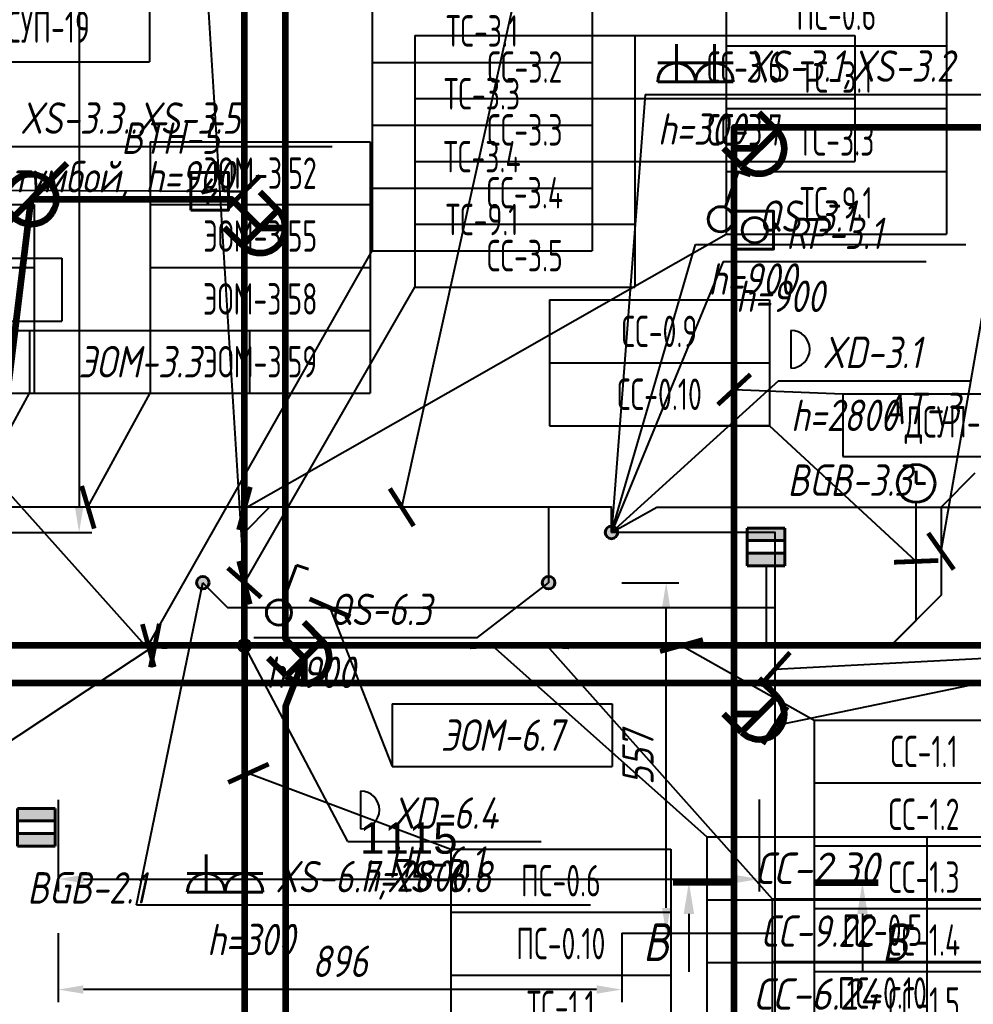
# Model space of a CAD drawing. Header units: millimetres. Extents: x -14566 to 16488, y -7315 to 17206.
# Drawn here: x 6650 to 8167, y 8999 to 10566 of the extents above; entities that cross this region are included whole.
import ezdxf
from ezdxf.enums import TextEntityAlignment as Align

# ---------------------------------------------------------------- set-up
doc = ezdxf.new("R2010")
doc.units = ezdxf.units.MM
for name, color, linetype in [('02 Розетки', 7, 'Continuous'), ('03 Стационарное ЭО', 7, 'Continuous'), ('04 Освещение', 7, 'Continuous'), ('05 Слаботочка', 7, 'Continuous'), ('06 Авт-ка климата', 7, 'Continuous'), ('08 Пож. и техн. сигн.', 7, 'Continuous'), ('09 ДСУП', 7, 'Continuous'), ('10 Привязка', 7, 'Continuous'), ('12 Трассы и коробки 220', 7, 'Continuous'), ('13 Трассы и коробки слаботочки', 7, 'Continuous'), ('14 Лотки', 7, 'Continuous')]:
    doc.layers.add(name, color=color, linetype=linetype)
doc.styles.add('GOST typeA', font='')
doc.styles.get("Standard").update_dxf_attribs({"font": 'arial.ttf'})
doc.styles.add('ГОСТ-ISOCPEUR', font='isocpeui.ttf', dxfattribs={"width": 0.8})
doc.styles.get('GOST typeA').set_extended_font_data('GOST type A')
doc.linetypes.add('220V_LINE', pattern='A,0.2,-0.05,["~220V",Standard,S=0.1,R=0,X=0,Y=-0.05],-0.4,0.1', length=0.75)
doc.dimstyles.new('ISO-25', dxfattribs={"dimtxt": 2.5, "dimasz": 2.5, "dimexe": 1.25, "dimexo": 0.625, "dimtad": 1, "dimtxsty": 'Standard', "dimcen": 2.5, "dimadec": 0, "dimazin": 0, "dimtfac": 1, "dimtmove": 0, "dimatfit": 3, "dimfxl": 1, "dimarcsym": 0})

# ---------------------------------------------------------------- blocks, each defined once
blk = doc.blocks.new('дымовой')
at = {"color": 0, "lineweight": -2}
for p, q in [((-1.301, 2.5), (-2.113, 1.354)), ((-2.113, 1.354), (-0.894, 1.646)), ((-0.894, 1.646), (-1.707, 0.5))]:
    blk.add_line(p, q, dxfattribs=at)
blk.add_lwpolyline([(-3, 0), (-3, 3), (0, 3), (0, 0)], close=True, dxfattribs=at)
blk = doc.blocks.new('часы')
at = {"color": 0, "lineweight": -2}
for q in [(9893.498, 982.52), (9894.248, 981.52)]:
    blk.add_line((9893.498, 981.52), q, dxfattribs=at)
blk.add_circle((9893.498, 981.52), 1.5, dxfattribs=at)
blk = doc.blocks.new('геркон')
at = {"lineweight": -2}
for points in [[(3, 2), (3, 3), (0, 3), (0, 2)], [(3, 0), (3, 1), (0, 1), (0, 0)]]:
    blk.add_hatch(color=0, dxfattribs=at).paths.add_polyline_path(points)
at = {"color": 0, "lineweight": -2}
for p, q in [((0, 0), (0, 3)), ((0, 3), (3, 3)), ((3, 3), (3, 0)), ((0, 2), (3, 2)), ((0, 1), (3, 1)), ((3, 0), (0, 0))]:
    blk.add_line(p, q, dxfattribs=at)
blk = doc.blocks.new('розетка скрытая трехполюсная')
at = {"color": 0, "lineweight": -2}
for p, q in [((0, 0), (0, 3)), ((-1.5, 1.5), (1.5, 1.5)), ((-1.5, 0), (1.5, 0))]:
    blk.add_line(p, q, dxfattribs=at)
blk.add_arc((0, 0), 1.5, 0, 180, dxfattribs=at)
blk = doc.blocks.new('кнопка 1')
at = {"color": 0, "lineweight": -2}
for p, q in [((0.346, 0.938), (1.394, 3.777)), ((1.394, 3.777), (2.342, 3.448))]:
    blk.add_line(p, q, dxfattribs=at)
blk.add_circle((0, 0), 1, dxfattribs=at)
blk = doc.blocks.new('коробка коммутационная')
at = {"color": 0}
blk.add_line((0, 3), (0, 0), dxfattribs=at)
blk.add_arc((0, 1.5), 1.5, 270, 90, dxfattribs=at)
blk = doc.blocks.new('*T121')
at = {"layer": '02 Розетки', "color": 0, "lineweight": -2}
for p, q in [((0, 0), (350, 0)), ((0, 0), (0, -100)), ((350, 0), (350, -100)), ((0, -100), (350, -100))]:
    blk.add_line(p, q, dxfattribs=at)
at = {"layer": '02 Розетки', "color": 0, "insert": (175, -50), "char_height": 50, "width": 330, "attachment_point": 5, "style": 'ГОСТ-ISOCPEUR'}
blk.add_mtext('{ЭОМ-3.3}', dxfattribs=at)
blk = doc.blocks.new('*T189')
at = {"layer": '04 Освещение', "color": 0, "lineweight": -2}
for p, q in [((0, 0), (350, 0)), ((0, 0), (0, -400)), ((350, 0), (350, -400)), ((0, -100), (350, -100)), ((0, -200), (350, -200)), ((0, -300), (350, -300)), ((0, -400), (350, -400))]:
    blk.add_line(p, q, dxfattribs=at)
at = {"layer": '04 Освещение', "color": 0, "char_height": 50, "width": 330, "attachment_point": 5, "style": 'GOST typeA'}
for s, insert in [('{\\W0.8;ЭОМ-3.52}', (175, -50)), ('{\\W0.8;ЭОМ-3.55}', (175, -150)), ('{\\W0.8;ЭОМ-3.58}', (175, -250)), ('{\\W0.8;ЭОМ-3.59}', (175, -350))]:
    blk.add_mtext(s, dxfattribs=dict(at, insert=insert))
blk = doc.blocks.new('*T222')
at = {"layer": '04 Освещение', "color": 0, "lineweight": -2}
for p, q in [((0, 0), (350, 0)), ((0, 0), (0, -300)), ((350, 0), (350, -300)), ((0, -100), (350, -100)), ((0, -200), (350, -200)), ((0, -300), (350, -300))]:
    blk.add_line(p, q, dxfattribs=at)
at = {"layer": '04 Освещение', "color": 0, "char_height": 50, "width": 330, "attachment_point": 5, "style": 'GOST typeA'}
for s, insert in [('{\\W0.8;ЭОМ-3.53}', (175, -50)), ('{\\W0.8;ЭОМ-3.54}', (175, -150)), ('{\\W0.8;ЭОМ-3.55}', (175, -250))]:
    blk.add_mtext(s, dxfattribs=dict(at, insert=insert))
blk = doc.blocks.new('регулятор')
at = {"color": 0, "lineweight": -2}
blk.add_lwpolyline([(-1.5, -1.5), (-1.5, 1.5), (1.5, 1.5), (1.5, -1.5)], close=True, dxfattribs=at)
blk.add_circle((0, 0), 1, dxfattribs=at)
blk = doc.blocks.new('*T339')
at = {"layer": '05 Слаботочка', "color": 0, "lineweight": -2}
for p, q in [((0, 0), (350, 0)), ((0, 0), (0, -100)), ((350, 0), (350, -100)), ((0, -100), (350, -100))]:
    blk.add_line(p, q, dxfattribs=at)
at = {"layer": '05 Слаботочка', "color": 0, "insert": (175, -50), "char_height": 50, "width": 330, "attachment_point": 5, "style": 'GOST typeA'}
blk.add_mtext('{\\W0.8;СС-3.1}', dxfattribs=at)
blk = doc.blocks.new('*T340')
at = {"layer": '05 Слаботочка', "color": 0, "lineweight": -2}
for p, q in [((0, 0), (350, 0)), ((0, 0), (0, -400)), ((350, 0), (350, -400)), ((0, -100), (350, -100)), ((0, -200), (350, -200)), ((0, -300), (350, -300)), ((0, -400), (350, -400))]:
    blk.add_line(p, q, dxfattribs=at)
at = {"layer": '05 Слаботочка', "color": 0, "char_height": 50, "width": 330, "attachment_point": 5, "style": 'GOST typeA'}
for s, insert in [('{\\W0.8;СС-3.2}', (175, -50)), ('{\\W0.8;СС-3.3}', (175, -150)), ('{\\W0.8;СС-3.4}', (175, -250)), ('{\\W0.8;СС-3.5}', (175, -350))]:
    blk.add_mtext(s, dxfattribs=dict(at, insert=insert))
blk = doc.blocks.new('*T348')
at = {"layer": '05 Слаботочка', "color": 0, "lineweight": -2}
for p, q in [((0, 0), (350, 0)), ((0, 0), (0, -200)), ((350, 0), (350, -200)), ((0, -100), (350, -100)), ((0, -200), (350, -200))]:
    blk.add_line(p, q, dxfattribs=at)
at = {"layer": '05 Слаботочка', "color": 0, "char_height": 50, "width": 330, "attachment_point": 5, "style": 'GOST typeA'}
for s, insert in [('{\\W0.8;СС-3.6}', (175, -50)), ('{\\W0.8;СС-3.7}', (175, -150))]:
    blk.add_mtext(s, dxfattribs=dict(at, insert=insert))
blk = doc.blocks.new('*T371')
at = {"layer": '05 Слаботочка', "color": 0, "lineweight": -2}
for p, q in [((0, 0), (350, 0)), ((0, 0), (0, -200)), ((350, 0), (350, -200)), ((0, -100), (350, -100)), ((0, -200), (350, -200))]:
    blk.add_line(p, q, dxfattribs=at)
at = {"layer": '05 Слаботочка', "color": 0, "char_height": 50, "width": 330, "attachment_point": 5, "style": 'GOST typeA'}
for s, insert in [('{\\W0.8;СС-0.9}', (175, -50)), ('{\\W0.8;СС-0.10}', (175, -150))]:
    blk.add_mtext(s, dxfattribs=dict(at, insert=insert))
blk = doc.blocks.new('*T401')
at = {"layer": '08 Пож. и техн. сигн.', "color": 0, "lineweight": -2}
for p, q in [((0, 0), (350, 0)), ((0, 0), (0, -600)), ((350, 0), (350, -600)), ((0, -100), (350, -100)), ((0, -200), (350, -200)), ((0, -300), (350, -300)), ((0, -400), (350, -400)), ((0, -500), (350, -500)), ((0, -600), (350, -600))]:
    blk.add_line(p, q, dxfattribs=at)
at = {"layer": '08 Пож. и техн. сигн.', "color": 0, "char_height": 50, "width": 330, "attachment_point": 5, "style": 'GOST typeA'}
for s, insert in [('{\\W0.8;ПС-0.6}', (175, -50)), ('{\\W0.8;ПС-0.10}', (175, -150)), ('{\\W0.8;ТС-1.1}', (175, -250)), ('{\\W0.8;ТС-1.2}', (175, -350)), ('{\\W0.8;ТС-1.4}', (175, -450)), ('{\\W0.8;ТС-1.6}', (175, -550))]:
    blk.add_mtext(s, dxfattribs=dict(at, insert=insert))
blk = doc.blocks.new('*T427')
at = {"layer": '08 Пож. и техн. сигн.', "color": 0, "lineweight": -2}
for p, q in [((0, 0), (350, 0)), ((0, 0), (0, -300)), ((350, 0), (350, -300)), ((0, -100), (350, -100)), ((0, -200), (350, -200)), ((0, -300), (350, -300))]:
    blk.add_line(p, q, dxfattribs=at)
at = {"layer": '08 Пож. и техн. сигн.', "color": 0, "char_height": 50, "width": 330, "attachment_point": 5, "style": 'GOST typeA'}
for s, insert in [('{\\W0.8;ПС-0.5}', (175, -50)), ('{\\W0.8;ПС-0.10}', (175, -150)), ('{\\W0.8;ТС-3.4}', (175, -250))]:
    blk.add_mtext(s, dxfattribs=dict(at, insert=insert))
blk = doc.blocks.new('*T428')
at = {"layer": '08 Пож. и техн. сигн.', "color": 0, "lineweight": -2}
for p, q in [((0, 0), (350, 0)), ((0, 0), (0, -900)), ((350, 0), (350, -900)), ((0, -100), (350, -100)), ((0, -200), (350, -200)), ((0, -300), (350, -300)), ((0, -400), (350, -400)), ((0, -500), (350, -500)), ((0, -600), (350, -600)), ((0, -700), (350, -700)), ((0, -800), (350, -800)), ((0, -900), (350, -900))]:
    blk.add_line(p, q, dxfattribs=at)
at = {"layer": '08 Пож. и техн. сигн.', "color": 0, "char_height": 50, "width": 330, "attachment_point": 5, "style": 'GOST typeA'}
for s, insert in [('{\\W0.8;ПС-0.5}', (175, -50)), ('{\\W0.8;ТС-1.1}', (175, -150)), ('{\\W0.8;ТС-1.2}', (175, -250)), ('{\\W0.8;ТС-1.4}', (175, -350)), ('{\\W0.8;ТС-1.6}', (175, -450)), ('{\\W0.8;ТС-3.1}', (175, -550)), ('{\\W0.8;ТС-3.3}', (175, -650)), ('{\\W0.8;ТС-3.4}', (175, -750)), ('{\\W0.8;ТС-9.1}', (175, -850))]:
    blk.add_mtext(s, dxfattribs=dict(at, insert=insert))
blk = doc.blocks.new('*D471')
at = {"layer": '14 Лотки', "color": 0, "lineweight": -2}
for p, q in [((6711.2, 9324.7), (6711.2, 9178.7)), ((7826.2, 9325.5), (7826.2, 9178.7)), ((6751.2, 9198.7), (7786.2, 9198.7))]:
    blk.add_line(p, q, dxfattribs=at)
at = {"layer": '14 Лотки', "color": 0}
for points in [[(6751.2, 9205.4), (6751.2, 9192.1), (6711.2, 9198.7)], [(7786.2, 9192.1), (7786.2, 9205.4), (7826.2, 9198.7)]]:
    blk.add_solid(points, dxfattribs=at)
at = {"layer": 'Defpoints', "color": 0, "transparency": 16777216}
for p in [(6711.2, 9324.7), (7826.2, 9325.5), (7826.2, 9198.7)]:
    blk.add_point(p, dxfattribs=at)
at = {"layer": '14 Лотки', "color": 0, "insert": (7268.7, 9263.7), "char_height": 50, "attachment_point": 5}
blk.add_mtext('1115', dxfattribs=at)
blk = doc.blocks.new('*T497')
at = {"layer": '02 Розетки', "color": 0, "lineweight": -2}
for p, q in [((0, 0), (350, 0)), ((0, 0), (0, -100)), ((350, 0), (350, -100)), ((0, -100), (350, -100))]:
    blk.add_line(p, q, dxfattribs=at)
at = {"layer": '02 Розетки', "color": 0, "insert": (175, -50), "char_height": 50, "width": 330, "attachment_point": 5, "style": 'ГОСТ-ISOCPEUR'}
blk.add_mtext('{ЭОМ-6.7}', dxfattribs=at)
blk = doc.blocks.new('*D512')
at = {"layer": '04 Освещение', "color": 0, "lineweight": -2, "transparency": 16777216}
for p, q in [((6576.3, 11448.4), (6764.4, 11448.4)), ((6744.4, 11408.4), (6744.4, 9790.1)), ((6576.3, 9750.1), (6764.4, 9750.1))]:
    blk.add_line(p, q, dxfattribs=at)
at = {"layer": '04 Освещение', "color": 0, "transparency": 16777216}
for points in [[(6751.1, 11408.4), (6737.8, 11408.4), (6744.4, 11448.4)], [(6737.8, 9790.1), (6751.1, 9790.1), (6744.4, 9750.1)]]:
    blk.add_solid(points, dxfattribs=at)
at = {"layer": 'Defpoints', "color": 0, "transparency": 16777216}
for p in [(6576.3, 11448.4), (6576.3, 9750.1), (6744.4, 9750.1)]:
    blk.add_point(p, dxfattribs=at)
at = {"layer": '04 Освещение', "color": 0, "transparency": 16777216, "insert": (6699.4, 10769.7), "char_height": 50, "attachment_point": 5, "rotation": 90, "style": 'ГОСТ-ISOCPEUR'}
blk.add_mtext('1698', dxfattribs=at)
blk = doc.blocks.new('*D518')
at = {"layer": '04 Освещение', "color": 0, "lineweight": -2, "transparency": 16777216}
for p, q in [((7607.4, 9670.1), (7698.1, 9670.1)), ((7678.1, 9152.9), (7678.1, 9630.1)), ((7607.4, 9112.9), (7698.1, 9112.9))]:
    blk.add_line(p, q, dxfattribs=at)
at = {"layer": '04 Освещение', "color": 0, "transparency": 16777216}
for points in [[(7684.7, 9630.1), (7671.4, 9630.1), (7678.1, 9670.1)], [(7671.4, 9152.9), (7684.7, 9152.9), (7678.1, 9112.9)]]:
    blk.add_solid(points, dxfattribs=at)
at = {"layer": 'Defpoints', "color": 0, "transparency": 16777216}
for p in [(7607.4, 9670.1), (7678.1, 9670.1), (7607.4, 9112.9)]:
    blk.add_point(p, dxfattribs=at)
at = {"layer": '04 Освещение', "color": 0, "transparency": 16777216, "insert": (7633.1, 9391.5), "char_height": 50, "attachment_point": 5, "rotation": 90, "style": 'ГОСТ-ISOCPEUR'}
blk.add_mtext('557', dxfattribs=at)
blk = doc.blocks.new('*D519')
at = {"layer": '04 Освещение', "color": 0, "lineweight": -2, "transparency": 16777216}
for p, q in [((6711.2, 9112.9), (6711.2, 9002.9)), ((7607.4, 9112.9), (7607.4, 9002.9)), ((7567.4, 9022.9), (6751.2, 9022.9))]:
    blk.add_line(p, q, dxfattribs=at)
at = {"layer": '04 Освещение', "color": 0, "transparency": 16777216}
for points in [[(6751.2, 9029.6), (6751.2, 9016.3), (6711.2, 9022.9)], [(7567.4, 9016.3), (7567.4, 9029.6), (7607.4, 9022.9)]]:
    blk.add_solid(points, dxfattribs=at)
at = {"layer": 'Defpoints', "color": 0, "transparency": 16777216}
for p in [(6711.2, 9112.9), (7607.4, 9112.9), (6711.2, 9022.9)]:
    blk.add_point(p, dxfattribs=at)
at = {"layer": '04 Освещение', "color": 0, "transparency": 16777216, "insert": (7159.3, 9067.9), "char_height": 50, "attachment_point": 5, "style": 'ГОСТ-ISOCPEUR'}
blk.add_mtext('896', dxfattribs=at)
blk = doc.blocks.new('*T527')
at = {"layer": '08 Пож. и техн. сигн.', "color": 0, "lineweight": -2}
for p, q in [((0, 0), (350, 0)), ((0, 0), (0, -500)), ((350, 0), (350, -500)), ((0, -100), (350, -100)), ((0, -200), (350, -200)), ((0, -300), (350, -300)), ((0, -400), (350, -400)), ((0, -500), (350, -500))]:
    blk.add_line(p, q, dxfattribs=at)
at = {"layer": '08 Пож. и техн. сигн.', "color": 0, "char_height": 50, "width": 330, "attachment_point": 5, "style": 'GOST typeA'}
for s, insert in [('{\\W0.8;ПС-0.5}', (175, -50)), ('{\\W0.8;ПС-0.6}', (175, -150)), ('{\\W0.8;ТС-3.1}', (175, -250)), ('{\\W0.8;ТС-3.3}', (175, -350)), ('{\\W0.8;ТС-9.1}', (175, -450))]:
    blk.add_mtext(s, dxfattribs=dict(at, insert=insert))
blk = doc.blocks.new('*T528')
at = {"layer": '05 Слаботочка', "color": 0, "lineweight": -2}
for p, q in [((0, 0), (350, 0)), ((0, 0), (0, -1000)), ((350, 0), (350, -1000)), ((0, -100), (350, -100)), ((0, -200), (350, -200)), ((0, -300), (350, -300)), ((0, -400), (350, -400)), ((0, -500), (350, -500)), ((0, -600), (350, -600)), ((0, -700), (350, -700)), ((0, -800), (350, -800)), ((0, -900), (350, -900)), ((0, -1000), (350, -1000))]:
    blk.add_line(p, q, dxfattribs=at)
at = {"layer": '05 Слаботочка', "color": 0, "char_height": 50, "width": 330, "attachment_point": 5, "style": 'GOST typeA'}
for s, insert in [('{\\W0.8;СС-1.1}', (175, -50)), ('{\\W0.8;СС-1.2}', (175, -150)), ('{\\W0.8;СС-1.3}', (175, -250)), ('{\\W0.8;СС-1.4}', (175, -350)), ('{\\W0.8;СС-1.5}', (175, -450)), ('{\\W0.8;СС-1.6}', (175, -550)), ('{\\W0.8;СС-3.6}', (175, -650)), ('{\\W0.8;СС-0.1}', (175, -750)), ('{\\W0.8;СС-0.2}', (175, -850)), ('{\\W0.8;СС-0.8}', (175, -950))]:
    blk.add_mtext(s, dxfattribs=dict(at, insert=insert))
blk = doc.blocks.new('*T531')
at = {"layer": '06 Авт-ка климата', "color": 0, "lineweight": -2}
for p, q in [((0, 0), (700, 0)), ((0, 0), (0, -400)), ((350, 0), (350, -400)), ((700, 0), (700, -400)), ((0, -100), (700, -100)), ((0, -200), (700, -200)), ((0, -300), (700, -300)), ((0, -400), (700, -400))]:
    blk.add_line(p, q, dxfattribs=at)
at = {"layer": '06 Авт-ка климата', "color": 0, "char_height": 50, "width": 330, "attachment_point": 5, "style": 'ГОСТ-ISOCPEUR'}
for s, insert in [('{\\W0.9;СС-2.30}', (175, -50)), ('{СС-2.32}', (525, -50)), ('{СС-9.22}', (175, -150)), ('{СС-3.22}', (525, -150)), ('{\\W0.9;СС-6.24}', (175, -250)), ('{СС-3.23}', (525, -250)), ('{СС-2.27}', (175, -350))]:
    blk.add_mtext(s, dxfattribs=dict(at, insert=insert))
blk = doc.blocks.new('зажим')
at = {"layer": '09 ДСУП', "color": 0, "lineweight": -2}
for p, q in [((28.3, 28.3), (0, 56.6)), ((28.3, 28.3), (-28.3, -28.3)), ((-28.3, -28.3), (-56.6, 0))]:
    blk.add_line(p, q, dxfattribs=at)
blk.add_arc((0, 0), 40, 225, 45, dxfattribs=at)
blk = doc.blocks.new('клемма')
at = {"layer": '09 ДСУП', "color": 0, "lineweight": -2}
blk.add_line((56.6, 56.6), (-56.6, -56.6), dxfattribs=at)
blk.add_circle((0, 0), 40, dxfattribs=at)
blk = doc.blocks.new('*T568')
at = {"layer": '09 ДСУП', "color": 0, "lineweight": -2}
for p, q in [((0, 0), (350, 0)), ((0, 0), (0, -100)), ((350, 0), (350, -100)), ((0, -100), (350, -100))]:
    blk.add_line(p, q, dxfattribs=at)
at = {"layer": '09 ДСУП', "color": 0, "insert": (175, -50), "char_height": 50, "width": 330, "attachment_point": 5, "style": 'GOST typeA'}
blk.add_mtext('{\\W0.8;ДСУП-11}', dxfattribs=at)
blk = doc.blocks.new('*T575')
at = {"layer": '09 ДСУП', "color": 0, "lineweight": -2}
for p, q in [((0, 0), (350, 0)), ((0, 0), (0, -100)), ((350, 0), (350, -100)), ((0, -100), (350, -100))]:
    blk.add_line(p, q, dxfattribs=at)
at = {"layer": '09 ДСУП', "color": 0, "insert": (175, -50), "char_height": 50, "width": 330, "attachment_point": 5, "style": 'GOST typeA'}
blk.add_mtext('{\\W0.8;ДСУП-19}', dxfattribs=at)

msp = doc.modelspace()

# ---------------------------------------------------------------- hatches: boundary and pattern name
at = {"layer": '02 Розетки'}
msp.add_hatch(color=256, dxfattribs=at).paths.add_polyline_path([(6931.2, 9670.1, 1), (6951.2, 9670.1, 1)])
at = {"layer": '04 Освещение'}
msp.add_hatch(color=256, dxfattribs=at).paths.add_polyline_path([(7481.1, 9670.1, 1), (7501.1, 9670.1, 1)])
at = {"layer": '10 Привязка'}
msp.add_hatch(color=256, dxfattribs=at).paths.add_polyline_path([(7581.1, 9750.1, 1), (7601.1, 9750.1, 1)])
at = {"layer": '13 Трассы и коробки слаботочки'}
msp.add_hatch(color=256, dxfattribs=at).paths.add_polyline_path([(6997.4, 9570.1, 1), (7017.4, 9570.1, 1)])

# ---------------------------------------------------------------- linework, layer by layer
at = {"layer": '02 Розетки'}
for p, q in [((7644.7, 10446.8), (7591.1, 9750.1)), ((7644.7, 10446.8), (8271.7, 10446.8)), ((6430.4, 10364.1), (7147.1, 10364.1)), ((6835.6, 9157.6), (6941.2, 9670.1)), ((6835.6, 9157.6), (7557.8, 9157.6))]:
    msp.add_line(p, q, dxfattribs=at)
at = {"layer": '02 Розетки', "color": 3}
msp.add_lwpolyline([(6941.2, 9670.1), (6941.2, 9670.1)], dxfattribs=at)
at = {"layer": '02 Розетки', "linetype": '220V_LINE', "ltscale": 200, "flags": 128}
msp.add_lwpolyline([(7851.3, 9630.1), (7851.3, 9630.1), (6981.2, 9630.1), (6981.2, 9630.1), (6941.2, 9670.1)], dxfattribs=at)
at = {"layer": '02 Розетки', "lineweight": 40}
msp.add_circle((6941.2, 9670.1), 10, dxfattribs=at)
at = {"layer": '04 Освещение'}
for p, q in [((7591.1, 9750.1), (7724.9, 10208.2)), ((7724.9, 10208.2), (8154.9, 10208.2)), ((7378.2, 9582.7), (7491.1, 9670.1)), ((7022.2, 9582.7), (7378.2, 9582.7))]:
    msp.add_line(p, q, dxfattribs=at)
at = {"layer": '04 Освещение', "linetype": '220V_LINE', "ltscale": 200}
for p, q in [((7491.1, 9790.1), (7491.1, 9670.1)), ((7607.4, 9112.9), (7851.2, 9112.9))]:
    msp.add_line(p, q, dxfattribs=at)
at = {"layer": '04 Освещение', "lineweight": 40}
msp.add_circle((7491.1, 9670.1), 10, dxfattribs=at)
at = {"layer": '05 Слаботочка'}
msp.add_lwpolyline([(8035.7, 9570.1), (8075.7, 9610.1), (8075.7, 9798)], dxfattribs=at)
at = {"layer": '06 Авт-ка климата'}
for q in [(7591.1, 9750.1), (8091.7, 10180.8)]:
    msp.add_line((7768.9, 10180.8), q, dxfattribs=at)
for points in [[(8169.2, 9844.1), (8115.2, 9790.1), (8115.2, 9650.1), (8115.2, 9650.1), (8035.2, 9570.1)], [(7591.1, 9750.1), (7591.1, 9790.1), (7047.4, 9790.1), (7007.4, 9750.1)]]:
    msp.add_lwpolyline(points, dxfattribs=at)
at = {"layer": '08 Пож. и техн. сигн.', "color": 1}
msp.add_line((6982, 10292.6), (7007.4, 10292.6), dxfattribs=at)
at = {"layer": '08 Пож. и техн. сигн.'}
msp.add_line((7836.9, 9697), (7836.9, 9570.1), dxfattribs=at)
at = {"layer": '09 ДСУП', "color": 3, "lineweight": 100}
for p, q in [((7826.2, 10360.8), (7786.2, 10360.8)), ((7032.4, 10234.6), (7072.4, 10234.6)), ((7102.4, 9550.1), (7102.4, 9510.1)), ((7826.2, 9460.8), (7786.2, 9460.8))]:
    msp.add_line(p, q, dxfattribs=at)
for points in [[(7102.4, 9550.1), (7072.4, 9580.1), (7072.4, 12848.6), (7032.4, 12888.6)], [(7688.7, 8890.1), (7688.7, 8950.1), (7786.2, 8950.1), (7786.2, 10394.6), (8581.2, 10394.6), (8581.2, 10398.4), (8621.2, 10398.4)], [(4451.2, 9992.4), (6633.1, 9992.4), (6668.1, 10280.1)], [(6668.1, 10280.1), (6986.9, 10280.1), (7032.4, 10234.6)], [(12787.3, 9951.8), (12773.9, 9949.3), (9512.5, 9949.3), (9013.3, 9450.1), (8433.5, 9450.1), (8373.5, 9510.1), (5546.5, 9510.1), (5495.8, 9550.1)], [(7102.4, 9550.1), (7072.4, 9473.6), (7072.4, 3182.8), (7032.4, 3116.2)]]:
    msp.add_lwpolyline(points, dxfattribs=at)
at = {"layer": '10 Привязка', "lineweight": 40}
msp.add_circle((7591.1, 9750.1), 10, dxfattribs=at)
at = {"layer": '12 Трассы и коробки 220'}
for p, q in [((7856.5, 9991.4), (7591.1, 9750.1)), ((7856.5, 9991.4), (8163.9, 9991.4)), ((7714.2, 9143.3), (7714.2, 9051.3)), ((7990.3, 9143.3), (7990.3, 9051.3))]:
    msp.add_line(p, q, dxfattribs=at)
at = {"layer": '12 Трассы и коробки 220', "lineweight": 100}
for p, q in [((7790.6, 9193.3), (7689.1, 9193.3)), ((7913.9, 9193.3), (8015.5, 9193.3))]:
    msp.add_line(p, q, dxfattribs=at)
at = {"layer": '12 Трассы и коробки 220', "linetype": '220V_LINE', "ltscale": 200, "flags": 128}
for points in [[(7591.1, 9750.1), (7663.3, 9790.1), (8701.2, 9790.1), (8701.2, 11062.8), (8791.2, 11140.4)], [(7591.1, 9750.1), (7591.1, 9790.1), (6184.9, 9790.1), (6150.8, 9750.1)], [(7851.2, 8865.1), (7851.2, 8865.1), (7851.3, 9750.1), (7591.1, 9750.1)]]:
    msp.add_lwpolyline(points, dxfattribs=at)
at = {"layer": '12 Трассы и коробки 220'}
for points in [[(7705.9, 9143.3), (7714.2, 9193.3), (7722.6, 9143.3)], [(7998.7, 9143.3), (7990.3, 9193.3), (7982, 9143.3)]]:
    msp.add_solid(points, dxfattribs=at)
at = {"layer": '13 Трассы и коробки слаботочки', "lineweight": 100}
msp.add_line((7007.4, 9570.1), (7007.4, 12888.6), dxfattribs=at)
at = {"layer": '13 Трассы и коробки слаботочки'}
for q in [(7007.4, 9570.1), (7479.4, 9258.7)]:
    msp.add_line((7172, 9258.7), q, dxfattribs=at)
at = {"layer": '13 Трассы и коробки слаботочки', "lineweight": 100}
for points in [[(13411.2, 8724.9), (13411.2, 9224.9), (12598.5, 10036.5), (9475.3, 10039.4), (9006, 9570.1), (5602.4, 9570.1)], [(7007.4, 9570.1), (7007.4, 3091)]]:
    msp.add_lwpolyline(points, dxfattribs=at)
at = {"layer": '13 Трассы и коробки слаботочки', "lineweight": 40}
msp.add_circle((7007.4, 9570.1), 10, dxfattribs=at)

# ---------------------------------------------------------------- block references
for name, p in [('*T428', (7210.3, 11097.7)), ('*T527', (7773.7, 10724.3)), ('*T575', (6506.2, 10598.7)), ('*T340', (7278.3, 10540.3)), ('*T348', (7628.3, 10540.3)), ('*T189', (6857.5, 10371.5)), ('*T222', (6322.7, 10271.5)), ('*T339', (6367.1, 10186.3)), ('*T371', (7492.4, 10119.8)), ('*T121', (6665.5, 10071.5)), ('*T568', (7959, 9970.7)), ('*T497', (7242.3, 9477.6)), ('*T528', (7913.2, 9451.7)), ('*T531', (7742.7, 9265.9)), ('*T401', (7335.5, 9246.1)), ('*T427', (7846.8, 9167.4))]:
    msp.add_blockref(name, p)
at = {"layer": '02 Розетки', "color": 1, "lineweight": 40, "xscale": 20, "yscale": 20, "zscale": 20}
for p in [(7694.7, 10466.8), (7754.7, 10466.8), (6946.5, 9177.6), (7006.5, 9177.6)]:
    msp.add_blockref('розетка скрытая трехполюсная', p, dxfattribs=at)
at = {"layer": '04 Освещение', "color": 3, "lineweight": 40, "xscale": 20, "yscale": 20, "zscale": 20}
for p in [(7764.9, 10248.2), (7062.2, 9622.7)]:
    msp.add_blockref('кнопка 1', p, dxfattribs=at)
at = {"layer": '05 Слаботочка', "color": 5, "lineweight": 40, "xscale": 20, "yscale": 20, "zscale": 20}
msp.add_blockref('часы', (-189794.3, -9802.4), dxfattribs=at)
at = {"layer": '06 Авт-ка климата', "lineweight": 40, "xscale": 20, "yscale": 20, "zscale": 20}
msp.add_blockref('регулятор', (7818.9, 10230.8), dxfattribs=at)
at = {"layer": '08 Пож. и техн. сигн.', "color": 1, "lineweight": 40, "xscale": 20, "yscale": 20, "zscale": 20}
msp.add_blockref('дымовой', (6982, 10262.6), dxfattribs=at)
at = {"layer": '08 Пож. и техн. сигн.', "lineweight": 40, "xscale": 20, "yscale": 20, "zscale": 20}
for p in [(7806.9, 9697), (6646.5, 9251.2)]:
    msp.add_blockref('геркон', p, dxfattribs=at)
at = {"layer": '09 ДСУП', "lineweight": 100}
for name, p in [('зажим', (7826.2, 10360.8)), ('клемма', (6668.1, 10280.1)), ('зажим', (7032.4, 10234.6)), ('зажим', (7102.4, 9550.1)), ('зажим', (7826.2, 9460.8))]:
    msp.add_blockref(name, p, dxfattribs=at)
at = {"layer": '12 Трассы и коробки 220', "xscale": 20, "yscale": 20, "zscale": 20}
msp.add_blockref('коробка коммутационная', (7876.5, 10011.4), dxfattribs=at)
at = {"layer": '13 Трассы и коробки слаботочки', "xscale": 20, "yscale": 20, "zscale": 20}
msp.add_blockref('коробка коммутационная', (7192, 9278.7), dxfattribs=at)

# ---------------------------------------------------------------- texts
at = {"layer": '02 Розетки', "linetype": 'Continuous', "style": 'ГОСТ-ISOCPEUR', "width": 0.8}
for s, p in [('XS-3.1,XS-3.2', (7804.7, 10466.8)), ('XS-3.3..XS-3.5', (6650.4, 10384.1)), ('h=300', (7664.7, 10366.7)), ('XS-6.7,XS-6.8', (7056.5, 9177.6)), ('h=300', (6947.9, 9077.5))]:
    msp.add_text(s, height=50, dxfattribs=at).set_placement(p)
at = {"layer": '02 Розетки', "linetype": 'Continuous', "insert": (6755.3, 10309), "char_height": 50, "attachment_point": 5, "style": 'ГОСТ-ISOCPEUR'}
msp.add_mtext_dynamic_manual_height_columns('{\\pxqc;над тумбой, h=900}', width=957.621, gutter_width=957.6, heights=[446.2], dxfattribs=at)
at = {"layer": '04 Освещение', "linetype": 'Continuous', "style": 'ГОСТ-ISOCPEUR', "width": 0.8}
for s, p in [('QS-3.1', (7824.9, 10228.2)), ('h=900', (7744.9, 10128.1)), ('QS-6.3', (7142.2, 9602.7)), ('h=900', (7042.2, 9502.6))]:
    msp.add_text(s, height=50, dxfattribs=at).set_placement(p)
msp.add_text('HL-6.1', height=50, dxfattribs=at).set_placement((7387.7, 9200.8), align=Align.RIGHT)
at = {"layer": '05 Слаботочка', "linetype": 'Continuous', "style": 'ГОСТ-ISOCPEUR', "width": 0.8}
msp.add_text('AT-3', height=50, dxfattribs=at).set_placement((8144.9, 9922.1), align=Align.RIGHT)
at = {"layer": '06 Авт-ка климата', "linetype": 'Continuous', "style": 'ГОСТ-ISOCPEUR', "width": 0.8}
for s, p in [('RP-3.1', (7868.9, 10200.8)), ('h=900', (7788.9, 10100.7))]:
    msp.add_text(s, height=50, dxfattribs=at).set_placement(p)
at = {"layer": '08 Пож. и техн. сигн.', "linetype": 'Continuous', "style": 'ГОСТ-ISOCPEUR', "width": 0.8}
for s, p in [('BTH-5', (6968.2, 10352.2)), ('BGB-3.3', (8068.8, 9808.2)), ('BGB-2.1', (6850.7, 9159.7))]:
    msp.add_text(s, height=50, dxfattribs=at).set_placement(p, align=Align.RIGHT)
at = {"layer": '12 Трассы и коробки 220', "linetype": 'Continuous', "style": 'ГОСТ-ISOCPEUR', "width": 0.8}
for s, height, p in [('XD-3.1', 50, (7926.5, 10011.4)), ('h=2800', 50, (7876.5, 9911.3)), ('В', 60, (7641.5, 9068.3)), ('В', 60, (8021.4, 9068.3))]:
    msp.add_text(s, height=height, dxfattribs=at).set_placement(p)
at = {"layer": '13 Трассы и коробки слаботочки', "linetype": 'Continuous', "style": 'ГОСТ-ISOCPEUR', "width": 0.8}
for s, p in [('XD-6.4', (7242, 9278.7)), ('h=2800', (7192, 9178.6))]:
    msp.add_text(s, height=50, dxfattribs=at).set_placement(p)

# ---------------------------------------------------------------- dimensions: what is measured, and where the dimension line sits
at = {"layer": '04 Освещение', "color": 3}
dim = msp.add_linear_dim(base=(6744.4, 9750.1), p1=(6576.3, 11448.4), p2=(6576.3, 9750.1), angle=90, dimstyle='ISO-25', override={"dimtxt": 50, "dimasz": 40, "dimexe": 20, "dimexo": 0, "dimgap": 20, "dimdec": 0, "dimtxsty": 'ГОСТ-ISOCPEUR'}, dxfattribs=at)
dim.commit()
dim.dimension.update_dxf_attribs({"geometry": '*D512', "text_midpoint": (6744.4, 10769.7), "dimtype": 160})
dim = msp.add_linear_dim(base=(7678.1, 9670.1), p1=(7607.4, 9112.9), p2=(7607.4, 9670.1), angle=90, dimstyle='ISO-25', override={"dimtxt": 50, "dimasz": 40, "dimexe": 20, "dimexo": 0, "dimgap": 20, "dimdec": 0, "dimtxsty": 'ГОСТ-ISOCPEUR'}, dxfattribs=at)
dim.commit()
dim.dimension.update_dxf_attribs({"geometry": '*D518', "text_midpoint": (7633.1, 9391.5)})
dim = msp.add_linear_dim(base=(6711.2, 9022.9), p1=(7607.4, 9112.9), p2=(6711.2, 9112.9), dimstyle='ISO-25', override={"dimtxt": 50, "dimasz": 40, "dimexe": 20, "dimexo": 0, "dimgap": 20, "dimdec": 0, "dimtxsty": 'ГОСТ-ISOCPEUR'}, dxfattribs=at)
dim.commit()
dim.dimension.update_dxf_attribs({"geometry": '*D519', "text_midpoint": (7159.3, 9067.9)})
at = {"layer": '14 Лотки'}
dim = msp.add_linear_dim(base=(7826.2, 9198.7), p1=(6711.2, 9324.7), p2=(7826.2, 9325.5), dimstyle='ISO-25', override={"dimtxt": 50, "dimasz": 40, "dimexe": 20, "dimexo": 0, "dimgap": 40, "dimdec": 0}, dxfattribs=at)
dim.commit()
dim.dimension.update_dxf_attribs({"geometry": '*D471', "text_midpoint": (7268.7, 9263.7)})

# ---------------------------------------------------------------- leaders
at = {"layer": '02 Розетки'}
for points in [[(6566.6, 9790.1), (6665.5, 9971.5), (6840.5, 9971.5)], [(7143.4, 9630.1), (7242.3, 9377.6), (7417.3, 9377.6)], [(7851.3, 9443), (8368.3, 9550), (8543.3, 9550)]]:
    msp.add_leader(points, dimstyle='ISO-25', override={"dimasz": 50, "dimgap": 1, "dimtad": 0, "dimldrblk": 'ArchTick'}, dxfattribs=at)
at = {"layer": '03 Стационарное ЭО'}
msp.add_leader([(7851.3, 9443), (8368.3, 9550), (8543.3, 9550)], dimstyle='ISO-25', override={"dimasz": 50, "dimgap": 1, "dimtad": 0, "dimldrblk": 'ArchTick'}, dxfattribs=at)
at = {"layer": '04 Освещение'}
for points in [[(6758.5, 9790.1), (6857.5, 9971.5), (7032.5, 9971.5)], [(7851.3, 9532.8), (8368.3, 9559.3), (8543.3, 9559.3)]]:
    msp.add_leader(points, dimstyle='ISO-25', override={"dimasz": 50, "dimgap": 1, "dimtad": 0, "dimldrblk": 'ArchTick'}, dxfattribs=at)
at = {"layer": '05 Слаботочка'}
for points in [[(7007.4, 10292.5), (6098.2, 10296.4), (5923.2, 10296.4)], [(7007.4, 9670.1), (7278.3, 10140.3), (7453.3, 10140.3)], [(8075.7, 9704), (7842.4, 9919.8), (7667.4, 9919.8)], [(6864.9, 9570.1), (5771.2, 8846.6), (5596.2, 8846.6)], [(7702.4, 9570.1), (7913.2, 9451.7), (8088.2, 9451.7)]]:
    msp.add_leader(points, dimstyle='ISO-25', override={"dimasz": 50, "dimgap": 1, "dimtad": 0, "dimldrblk": 'ArchTick'}, dxfattribs=at)
at = {"layer": '06 Авт-ка климата'}
for points in [[(7007.4, 9670.1), (6896.9, 11440.5), (6546.9, 11440.5)], [(7257.6, 9790.1), (7492.4, 10848.7), (7667.4, 10848.7)], [(6849.5, 9570.1), (6110.9, 10394.9), (5935.9, 10394.9)], [(8115.2, 9720.1), (8224.7, 10347.1), (8399.7, 10347.1)], [(7401.4, 9570.1), (7742.7, 9265.9), (7917.7, 9265.9)]]:
    msp.add_leader(points, dimstyle='ISO-25', override={"dimasz": 50, "dimgap": 1, "dimtad": 0, "dimldrblk": 'ArchTick'}, dxfattribs=at)
at = {"layer": '08 Пож. и техн. сигн.'}
for points in [[(7007.4, 9788.3), (7773.7, 10224.3), (7948.7, 10224.3)], [(6854.5, 9570.1), (7210.3, 10197.7), (7385.3, 10197.7)], [(7488.4, 9570.1), (7846.8, 9167.4), (8006.6, 9167.4)], [(7013.7, 9367), (7335.5, 9246.1), (7495.3, 9246.1)]]:
    msp.add_leader(points, dimstyle='ISO-25', override={"dimasz": 50, "dimgap": 1, "dimtad": 0, "dimldrblk": 'ArchTick'}, dxfattribs=at)
at = {"layer": '09 ДСУП'}
msp.add_leader([(7786.2, 9977.4), (7959, 9970.7), (8118.8, 9970.7)], dimstyle='ISO-25', override={"dimasz": 50, "dimgap": 1, "dimtad": 0, "dimldrblk": 'ArchTick'}, dxfattribs=at)

doc.saveas('drawing.dxf')
